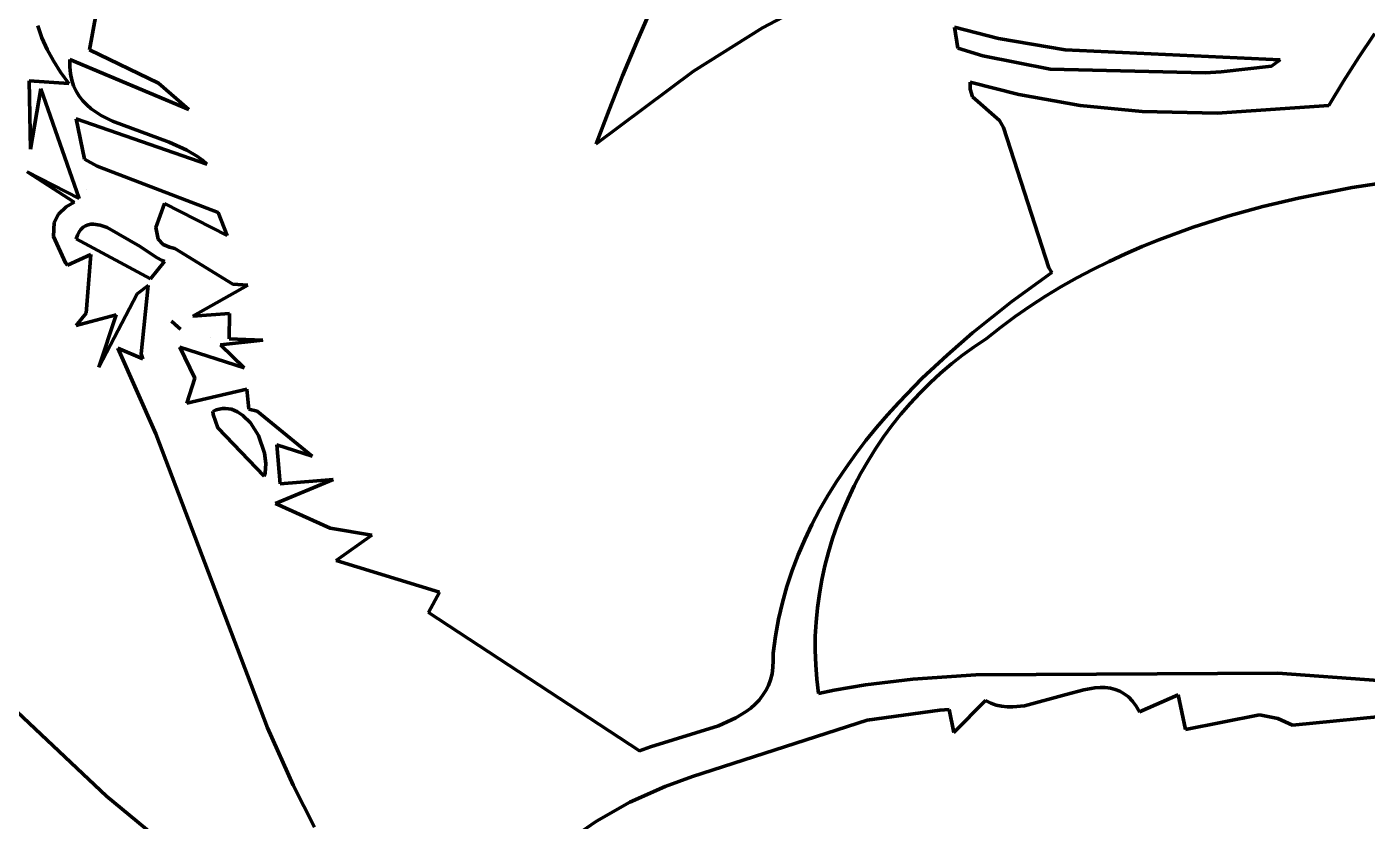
# Model space of a CAD drawing. Header units: millimetres. Extents: x 0 to 10.4, y 0 to 8.6.
# Drawn here: x 5.849 to 6.874, y 3.234 to 3.842 of the extents above; entities that cross this region are included whole.
import ezdxf

# ---------------------------------------------------------------- set-up
doc = ezdxf.new("R2010")
doc.units = ezdxf.units.MM
doc.layers.add('color#010101ff', color=7, linetype='CONTINUOUS', lineweight=100)
doc.layers.add('color#ffffffff', color=7, linetype='CONTINUOUS', lineweight=100)

msp = doc.modelspace()

# ---------------------------------------------------------------- linework, layer by layer
at = {"layer": 'color#010101ff'}
for p, q in [((5.9145, 3.9192), (5.8969, 3.8243)), ((6.4572, 3.8653), (6.4115, 3.841)), ((6.3154, 3.8303), (6.3267, 3.856)), ((5.8607, 3.8334), (5.8574, 3.8425)), ((5.8647, 3.8245), (5.8607, 3.8334)), ((6.4115, 3.841), (6.3589, 3.808)), ((6.5583, 3.8416), (6.5919, 3.8328)), ((6.5609, 3.8255), (6.5583, 3.8416)), ((6.5919, 3.8328), (6.643, 3.8241)), ((6.8673, 3.8185), (6.8793, 3.8365)), ((5.8694, 3.8157), (5.8647, 3.8245)), ((5.8969, 3.8243), (5.9498, 3.7988)), ((6.3046, 3.8044), (6.3154, 3.8303)), ((6.5799, 3.8197), (6.5609, 3.8255)), ((6.643, 3.8241), (6.8073, 3.8166)), ((5.8749, 3.807), (5.8694, 3.8157)), ((5.973, 3.7785), (5.882, 3.8169)), ((5.882, 3.8169), (5.882, 3.8112)), ((6.6315, 3.8093), (6.5799, 3.8197)), ((6.8073, 3.8166), (6.8007, 3.8116)), ((6.8556, 3.8003), (6.8673, 3.8185)), ((5.8811, 3.7985), (5.8749, 3.807)), ((5.882, 3.8112), (5.8825, 3.8059)), ((5.8825, 3.8059), (5.8835, 3.8011)), ((6.3589, 3.808), (6.2843, 3.7523)), ((6.2943, 3.7784), (6.3046, 3.8044)), ((6.75, 3.8066), (6.6315, 3.8093)), ((6.7621, 3.8073), (6.75, 3.8066)), ((6.8007, 3.8116), (6.7621, 3.8073)), ((5.852, 3.7483), (5.8509, 3.8005)), ((5.8509, 3.8005), (5.8811, 3.7985)), ((5.8597, 3.7945), (5.852, 3.7483)), ((5.8891, 3.7105), (5.8597, 3.7945)), ((5.8835, 3.8011), (5.8849, 3.7966)), ((5.8849, 3.7966), (5.8868, 3.7925)), ((5.8868, 3.7925), (5.8892, 3.7887)), ((5.9498, 3.7988), (5.973, 3.7785)), ((6.5703, 3.794), (6.5704, 3.7995)), ((6.5722, 3.7882), (6.5703, 3.794)), ((6.5704, 3.7995), (6.6075, 3.79)), ((6.8444, 3.7817), (6.8556, 3.8003)), ((5.8892, 3.7887), (5.8919, 3.7853)), ((5.8919, 3.7853), (5.895, 3.7821)), ((5.895, 3.7821), (5.8983, 3.7792)), ((6.5928, 3.7702), (6.5722, 3.7882)), ((6.6075, 3.79), (6.6545, 3.7817)), ((6.6545, 3.7817), (6.7019, 3.777)), ((6.7591, 3.7757), (6.8444, 3.7817)), ((5.9867, 3.7368), (5.8867, 3.7715)), ((5.8867, 3.7715), (5.8931, 3.7406)), ((5.8983, 3.7792), (5.902, 3.7765)), ((5.902, 3.7765), (5.906, 3.774)), ((5.906, 3.774), (5.9145, 3.7696)), ((6.2843, 3.7523), (6.2943, 3.7784)), ((6.7019, 3.777), (6.7591, 3.7757)), ((5.9145, 3.7696), (5.9578, 3.7535)), ((6.5958, 3.7647), (6.5928, 3.7702)), ((6.6304, 3.6575), (6.5958, 3.7647)), ((5.9578, 3.7535), (5.9714, 3.7474)), ((5.8931, 3.7406), (5.9028, 3.7353)), ((5.9714, 3.7474), (5.9796, 3.7425)), ((5.9796, 3.7425), (5.9833, 3.7397)), ((5.8854, 3.7078), (5.8494, 3.7309)), ((5.8494, 3.7309), (5.8891, 3.7105)), ((5.9028, 3.7353), (5.9954, 3.6997)), ((5.9833, 3.7397), (5.9867, 3.7368)), ((6.9312, 3.7292), (6.8624, 3.719)), ((5.8945, 3.7174), (5.8945, 3.7174)), ((6.8213, 3.7108), (6.7941, 3.7043)), ((6.8624, 3.719), (6.8213, 3.7108)), ((5.8733, 3.6985), (5.8791, 3.7042)), ((5.8791, 3.7042), (5.8854, 3.7078)), ((5.9544, 3.7068), (5.9478, 3.6884)), ((6.0023, 3.6822), (5.9544, 3.7068)), ((5.9954, 3.6997), (6.0023, 3.6822)), ((6.7941, 3.7043), (6.7672, 3.6969)), ((5.8695, 3.6815), (5.8701, 3.6921)), ((5.8701, 3.6921), (5.8733, 3.6985)), ((5.8939, 3.6896), (5.8921, 3.6885)), ((5.8959, 3.6904), (5.8939, 3.6896)), ((5.898, 3.6908), (5.8959, 3.6904)), ((5.9002, 3.6909), (5.898, 3.6908)), ((5.9051, 3.6901), (5.9002, 3.6909)), ((5.9104, 3.6884), (5.9051, 3.6901)), ((6.7672, 3.6969), (6.7407, 3.6885)), ((5.8788, 3.6614), (5.8695, 3.6815)), ((5.8878, 3.6825), (5.8868, 3.6796)), ((5.8868, 3.6796), (5.9437, 3.649)), ((5.889, 3.685), (5.8878, 3.6825)), ((5.8905, 3.6869), (5.889, 3.685)), ((5.8921, 3.6885), (5.8905, 3.6869)), ((5.9357, 3.6738), (5.9104, 3.6884)), ((5.9478, 3.6884), (5.9495, 3.6793)), ((5.9495, 3.6793), (5.9534, 3.6753)), ((6.7146, 3.679), (6.7017, 3.6738)), ((6.7407, 3.6885), (6.7146, 3.679)), ((5.9483, 3.6655), (5.9357, 3.6738)), ((5.9534, 3.6753), (5.9582, 3.6732)), ((5.9582, 3.6732), (5.9623, 3.6722)), ((5.9623, 3.6722), (6.0066, 3.645)), ((6.7017, 3.6738), (6.689, 3.6683)), ((5.8802, 3.6596), (5.8788, 3.6614)), ((5.898, 3.6676), (5.8802, 3.6596)), ((5.8945, 3.6229), (5.898, 3.6676)), ((5.9437, 3.649), (5.9544, 3.6622)), ((5.9525, 3.6631), (5.9483, 3.6655)), ((5.9544, 3.6622), (5.9525, 3.6631)), ((6.6765, 3.6624), (6.664, 3.6563)), ((6.689, 3.6683), (6.6765, 3.6624)), ((6.6021, 3.6317), (6.6326, 3.654)), ((6.6326, 3.654), (6.6304, 3.6575)), ((6.6518, 3.6498), (6.6397, 3.643)), ((6.664, 3.6563), (6.6518, 3.6498)), ((5.9419, 3.644), (5.9335, 3.6375)), ((5.9365, 3.5918), (5.9419, 3.644)), ((6.018, 3.6441), (5.9761, 3.6204)), ((6.0066, 3.645), (6.018, 3.6441)), ((6.6397, 3.643), (6.6279, 3.6358)), ((5.9335, 3.6375), (5.9042, 3.5814)), ((6.572, 3.6077), (6.6021, 3.6317)), ((6.6162, 3.6282), (6.6047, 3.6203)), ((6.6279, 3.6358), (6.6162, 3.6282)), ((5.8868, 3.6133), (5.8945, 3.6229)), ((5.9174, 3.6216), (5.8868, 3.6133)), ((5.9042, 3.5814), (5.9174, 3.6216)), ((5.9761, 3.6204), (6.004, 3.6226)), ((6.004, 3.6226), (6.0038, 3.6031)), ((6.6047, 3.6203), (6.5934, 3.6119)), ((5.9597, 3.6168), (5.9651, 3.6119)), ((5.9666, 3.6105), (5.9597, 3.6168)), ((5.9651, 3.6119), (5.9666, 3.6105)), ((6.5526, 3.5908), (6.572, 3.6077)), ((6.5934, 3.6119), (6.5824, 3.6032)), ((6.0152, 3.581), (5.9662, 3.5969)), ((5.9662, 3.5969), (5.9775, 3.5732)), ((5.9894, 3.6044), (5.9894, 3.6044)), ((6.0295, 3.6021), (5.9971, 3.5986)), ((5.9971, 3.5986), (6.0152, 3.581)), ((6.0038, 3.6031), (6.0295, 3.6021)), ((6.5733, 3.5971), (6.5645, 3.5907)), ((6.5824, 3.6032), (6.5733, 3.5971)), ((5.9478, 3.5306), (5.9187, 3.5961)), ((5.9187, 3.5961), (5.9378, 3.5879)), ((5.9378, 3.5879), (5.9365, 3.5918)), ((6.5337, 3.5731), (6.5526, 3.5908)), ((6.5645, 3.5907), (6.5559, 3.584)), ((6.5476, 3.5769), (6.5396, 3.5695)), ((6.5559, 3.584), (6.5476, 3.5769)), ((5.9775, 3.5732), (5.9715, 3.5539)), ((6.5157, 3.5546), (6.5337, 3.5731)), ((6.5396, 3.5695), (6.5319, 3.5617)), ((5.9715, 3.5539), (6.0172, 3.5647)), ((6.0172, 3.5647), (6.0189, 3.5494)), ((6.5319, 3.5617), (6.5244, 3.5537)), ((5.9938, 3.5488), (5.9913, 3.5476)), ((5.9913, 3.5476), (5.9916, 3.5454)), ((5.9962, 3.5495), (5.9938, 3.5488)), ((5.9986, 3.5499), (5.9962, 3.5495)), ((6.001, 3.55), (5.9986, 3.5499)), ((6.0057, 3.5493), (6.001, 3.55)), ((6.0101, 3.5474), (6.0057, 3.5493)), ((6.0143, 3.5446), (6.0101, 3.5474)), ((6.0189, 3.5494), (6.0251, 3.5479)), ((6.0251, 3.5479), (6.0672, 3.5135)), ((6.5071, 3.5451), (6.5157, 3.5546)), ((6.5244, 3.5537), (6.5173, 3.5455)), ((5.9916, 3.5454), (5.9951, 3.5352)), ((6.02, 3.5389), (6.0143, 3.5446)), ((6.0261, 3.5293), (6.02, 3.5389)), ((6.4987, 3.5353), (6.5071, 3.5451)), ((6.5105, 3.5369), (6.5041, 3.5281)), ((6.5173, 3.5455), (6.5105, 3.5369)), ((6.033, 3.3056), (5.9478, 3.5306)), ((5.9951, 3.5352), (6.0306, 3.4982)), ((6.0309, 3.5158), (6.0261, 3.5293)), ((6.4828, 3.5152), (6.4906, 3.5253)), ((6.4906, 3.5253), (6.4987, 3.5353)), ((6.5041, 3.5281), (6.4979, 3.5191)), ((6.0319, 3.5078), (6.0309, 3.5158)), ((6.0672, 3.5135), (6.0403, 3.5222)), ((6.0403, 3.5222), (6.0429, 3.4924)), ((6.4754, 3.5048), (6.4828, 3.5152)), ((6.4979, 3.5191), (6.4922, 3.5098)), ((6.0313, 3.5004), (6.0319, 3.5078)), ((6.4683, 3.4942), (6.4754, 3.5048)), ((6.4922, 3.5098), (6.4867, 3.5004)), ((6.0306, 3.4982), (6.0313, 3.5004)), ((6.0833, 3.4956), (6.0393, 3.4772)), ((6.0429, 3.4924), (6.0833, 3.4956)), ((6.4867, 3.5004), (6.4816, 3.4907)), ((6.4615, 3.4834), (6.4683, 3.4942)), ((6.4816, 3.4907), (6.4769, 3.4809)), ((6.0393, 3.4772), (6.0811, 3.4585)), ((6.4552, 3.4723), (6.4615, 3.4834)), ((6.4769, 3.4809), (6.4726, 3.4709)), ((6.4493, 3.4611), (6.4552, 3.4723)), ((6.4726, 3.4709), (6.4687, 3.4607)), ((6.0811, 3.4585), (6.1128, 3.453)), ((6.4438, 3.4496), (6.4493, 3.4611)), ((6.4687, 3.4607), (6.4651, 3.4504)), ((6.1128, 3.453), (6.0857, 3.4337)), ((6.4388, 3.4379), (6.4438, 3.4496)), ((6.4651, 3.4504), (6.4619, 3.44)), ((6.0857, 3.4337), (6.1646, 3.4095)), ((6.4343, 3.4259), (6.4388, 3.4379)), ((6.4619, 3.44), (6.4592, 3.4295)), ((6.4302, 3.4138), (6.4343, 3.4259)), ((6.4592, 3.4295), (6.4569, 3.4189)), ((6.4267, 3.4014), (6.4302, 3.4138)), ((6.4569, 3.4189), (6.455, 3.4082)), ((6.1646, 3.4095), (6.1563, 3.394)), ((6.455, 3.4082), (6.4535, 3.3974)), ((6.1563, 3.394), (6.3176, 3.288)), ((6.4238, 3.3888), (6.4267, 3.4014)), ((6.4535, 3.3974), (6.4525, 3.3865)), ((6.4214, 3.3759), (6.4238, 3.3888)), ((6.4525, 3.3865), (6.4519, 3.3757)), ((5.7799, 3.3763), (5.91, 3.2533)), ((6.4196, 3.3628), (6.4214, 3.3759)), ((6.4519, 3.3757), (6.4518, 3.3648)), ((6.4198, 3.3571), (6.4196, 3.3628)), ((6.4518, 3.3648), (6.4522, 3.3538)), ((6.4188, 3.3469), (6.4195, 3.3519)), ((6.4195, 3.3519), (6.4198, 3.3571)), ((6.4522, 3.3538), (6.453, 3.3429)), ((6.416, 3.338), (6.4176, 3.3423)), ((6.4176, 3.3423), (6.4188, 3.3469)), ((6.453, 3.3429), (6.4544, 3.332)), ((6.4903, 3.3386), (6.5264, 3.343)), ((6.5264, 3.343), (6.5747, 3.3463)), ((6.5747, 3.3463), (6.8054, 3.3475)), ((6.8054, 3.3475), (6.8823, 3.3418)), ((6.4089, 3.3269), (6.4116, 3.3304)), ((6.4116, 3.3304), (6.414, 3.3341)), ((6.414, 3.3341), (6.416, 3.338)), ((6.4544, 3.332), (6.4663, 3.3344)), ((6.4663, 3.3344), (6.4903, 3.3386)), ((6.6437, 3.3312), (6.6118, 3.3226)), ((6.6571, 3.3348), (6.6437, 3.3312)), ((6.6656, 3.3363), (6.6571, 3.3348)), ((6.6697, 3.3366), (6.6656, 3.3363)), ((6.6736, 3.3365), (6.6697, 3.3366)), ((6.6775, 3.336), (6.6736, 3.3365)), ((6.6812, 3.3351), (6.6775, 3.336)), ((6.6848, 3.3337), (6.6812, 3.3351)), ((6.6881, 3.3318), (6.6848, 3.3337)), ((6.6913, 3.3293), (6.6881, 3.3318)), ((6.7294, 3.3308), (6.6997, 3.3178)), ((6.7348, 3.3043), (6.7294, 3.3308)), ((6.399, 3.3181), (6.4025, 3.3208)), ((6.4025, 3.3208), (6.4059, 3.3237)), ((6.4059, 3.3237), (6.4089, 3.3269)), ((6.5821, 3.3265), (6.5579, 3.3022)), ((6.586, 3.3246), (6.5821, 3.3265)), ((6.5901, 3.3231), (6.586, 3.3246)), ((6.5942, 3.3222), (6.5901, 3.3231)), ((6.5985, 3.3218), (6.5942, 3.3222)), ((6.6029, 3.3217), (6.5985, 3.3218)), ((6.6118, 3.3226), (6.6029, 3.3217)), ((6.6943, 3.3261), (6.6913, 3.3293)), ((6.6971, 3.3223), (6.6943, 3.3261)), ((6.6997, 3.3178), (6.6971, 3.3223)), ((6.4915, 3.3115), (6.358, 3.2684)), ((6.3779, 3.3072), (6.3911, 3.3132)), ((6.3911, 3.3132), (6.399, 3.3181)), ((6.5472, 3.3193), (6.4915, 3.3115)), ((6.5543, 3.3198), (6.5472, 3.3193)), ((6.5579, 3.3022), (6.5543, 3.3198)), ((6.7914, 3.3155), (6.7348, 3.3043)), ((6.8056, 3.3127), (6.7914, 3.3155)), ((6.8166, 3.3078), (6.8056, 3.3127)), ((6.9075, 3.3166), (6.8166, 3.3078)), ((6.0527, 3.2617), (6.033, 3.3056)), ((6.3258, 3.2911), (6.3779, 3.3072)), ((6.3176, 3.288), (6.3258, 3.2911)), ((6.0691, 3.2296), (6.0527, 3.2617)), ((6.3371, 3.2609), (6.3102, 3.2487)), ((6.358, 3.2684), (6.3371, 3.2609)), ((5.91, 3.2533), (5.993, 3.1852)), ((6.3102, 3.2487), (6.2846, 3.2343)), ((6.2846, 3.2343), (6.2542, 3.2135))]:
    msp.add_line(p, q, dxfattribs=at)
at = {"layer": 'color#ffffffff'}
for p, q in [((5.8969, 3.8243), (5.9145, 3.9192)), ((6.4115, 3.841), (6.4572, 3.8653)), ((6.3267, 3.856), (6.3154, 3.8303)), ((5.8574, 3.8425), (5.8607, 3.8334)), ((5.8607, 3.8334), (5.8647, 3.8245)), ((6.3589, 3.808), (6.4115, 3.841)), ((6.5583, 3.8416), (6.5609, 3.8255)), ((6.5919, 3.8328), (6.5583, 3.8416)), ((6.643, 3.8241), (6.5919, 3.8328)), ((6.8793, 3.8365), (6.8673, 3.8185)), ((5.8647, 3.8245), (5.8694, 3.8157)), ((5.9498, 3.7988), (5.8969, 3.8243)), ((6.3154, 3.8303), (6.3046, 3.8044)), ((6.5609, 3.8255), (6.5799, 3.8197)), ((6.8073, 3.8166), (6.643, 3.8241)), ((5.8694, 3.8157), (5.8749, 3.807)), ((5.882, 3.8112), (5.882, 3.8169)), ((5.882, 3.8169), (5.973, 3.7785)), ((6.5799, 3.8197), (6.6315, 3.8093)), ((6.8007, 3.8116), (6.8073, 3.8166)), ((6.8673, 3.8185), (6.8556, 3.8003)), ((5.8749, 3.807), (5.8811, 3.7985)), ((5.8825, 3.8059), (5.882, 3.8112)), ((5.8835, 3.8011), (5.8825, 3.8059)), ((6.2843, 3.7523), (6.3589, 3.808)), ((6.3046, 3.8044), (6.2943, 3.7784)), ((6.6315, 3.8093), (6.75, 3.8066)), ((6.75, 3.8066), (6.7621, 3.8073)), ((6.7621, 3.8073), (6.8007, 3.8116)), ((5.8811, 3.7985), (5.8509, 3.8005)), ((5.8509, 3.8005), (5.852, 3.7483)), ((5.852, 3.7483), (5.8597, 3.7945)), ((5.8597, 3.7945), (5.8891, 3.7105)), ((5.8849, 3.7966), (5.8835, 3.8011)), ((5.8868, 3.7925), (5.8849, 3.7966)), ((5.8892, 3.7887), (5.8868, 3.7925)), ((5.973, 3.7785), (5.9498, 3.7988)), ((6.5704, 3.7995), (6.5703, 3.794)), ((6.5703, 3.794), (6.5722, 3.7882)), ((6.6075, 3.79), (6.5704, 3.7995)), ((6.8556, 3.8003), (6.8444, 3.7817)), ((5.8919, 3.7853), (5.8892, 3.7887)), ((5.895, 3.7821), (5.8919, 3.7853)), ((5.8983, 3.7792), (5.895, 3.7821)), ((6.5722, 3.7882), (6.5928, 3.7702)), ((6.6545, 3.7817), (6.6075, 3.79)), ((6.7019, 3.777), (6.6545, 3.7817)), ((6.8444, 3.7817), (6.7591, 3.7757)), ((5.8931, 3.7406), (5.8867, 3.7715)), ((5.8867, 3.7715), (5.9867, 3.7368)), ((5.902, 3.7765), (5.8983, 3.7792)), ((5.906, 3.774), (5.902, 3.7765)), ((5.9145, 3.7696), (5.906, 3.774)), ((6.2943, 3.7784), (6.2843, 3.7523)), ((6.7591, 3.7757), (6.7019, 3.777)), ((5.9578, 3.7535), (5.9145, 3.7696)), ((6.5928, 3.7702), (6.5958, 3.7647)), ((6.5958, 3.7647), (6.6304, 3.6575)), ((5.9714, 3.7474), (5.9578, 3.7535)), ((5.9028, 3.7353), (5.8931, 3.7406)), ((5.9796, 3.7425), (5.9714, 3.7474)), ((5.9833, 3.7397), (5.9796, 3.7425)), ((5.8891, 3.7105), (5.8494, 3.7309)), ((5.8494, 3.7309), (5.8854, 3.7078)), ((5.9954, 3.6997), (5.9028, 3.7353)), ((5.9867, 3.7368), (5.9833, 3.7397)), ((6.8624, 3.719), (6.9312, 3.7292)), ((5.8945, 3.7174), (5.8945, 3.7174)), ((6.7941, 3.7043), (6.8213, 3.7108)), ((6.8213, 3.7108), (6.8624, 3.719)), ((5.8791, 3.7042), (5.8733, 3.6985)), ((5.8854, 3.7078), (5.8791, 3.7042)), ((5.9478, 3.6884), (5.9544, 3.7068)), ((5.9544, 3.7068), (6.0023, 3.6822)), ((6.0023, 3.6822), (5.9954, 3.6997)), ((6.7672, 3.6969), (6.7941, 3.7043)), ((5.8701, 3.6921), (5.8695, 3.6815)), ((5.8733, 3.6985), (5.8701, 3.6921)), ((5.8921, 3.6885), (5.8939, 3.6896)), ((5.8939, 3.6896), (5.8959, 3.6904)), ((5.8959, 3.6904), (5.898, 3.6908)), ((5.898, 3.6908), (5.9002, 3.6909)), ((5.9002, 3.6909), (5.9051, 3.6901)), ((5.9051, 3.6901), (5.9104, 3.6884)), ((6.7407, 3.6885), (6.7672, 3.6969)), ((5.8695, 3.6815), (5.8788, 3.6614)), ((5.8868, 3.6796), (5.8878, 3.6825)), ((5.9437, 3.649), (5.8868, 3.6796)), ((5.8878, 3.6825), (5.889, 3.685)), ((5.889, 3.685), (5.8905, 3.6869)), ((5.8905, 3.6869), (5.8921, 3.6885)), ((5.9104, 3.6884), (5.9357, 3.6738)), ((5.9495, 3.6793), (5.9478, 3.6884)), ((5.9534, 3.6753), (5.9495, 3.6793)), ((6.7017, 3.6738), (6.7146, 3.679)), ((6.7146, 3.679), (6.7407, 3.6885)), ((5.9357, 3.6738), (5.9483, 3.6655)), ((5.9582, 3.6732), (5.9534, 3.6753)), ((5.9623, 3.6722), (5.9582, 3.6732)), ((6.0066, 3.645), (5.9623, 3.6722)), ((6.689, 3.6683), (6.7017, 3.6738)), ((5.8788, 3.6614), (5.8802, 3.6596)), ((5.8802, 3.6596), (5.898, 3.6676)), ((5.898, 3.6676), (5.8945, 3.6229)), ((5.9544, 3.6622), (5.9437, 3.649)), ((5.9483, 3.6655), (5.9525, 3.6631)), ((5.9525, 3.6631), (5.9544, 3.6622)), ((6.664, 3.6563), (6.6765, 3.6624)), ((6.6765, 3.6624), (6.689, 3.6683)), ((6.6326, 3.654), (6.6021, 3.6317)), ((6.6304, 3.6575), (6.6326, 3.654)), ((6.6397, 3.643), (6.6518, 3.6498)), ((6.6518, 3.6498), (6.664, 3.6563)), ((5.9335, 3.6375), (5.9419, 3.644)), ((5.9419, 3.644), (5.9365, 3.5918)), ((5.9761, 3.6204), (6.018, 3.6441)), ((6.018, 3.6441), (6.0066, 3.645)), ((6.6279, 3.6358), (6.6397, 3.643)), ((5.9042, 3.5814), (5.9335, 3.6375)), ((6.6021, 3.6317), (6.572, 3.6077)), ((6.6047, 3.6203), (6.6162, 3.6282)), ((6.6162, 3.6282), (6.6279, 3.6358)), ((5.8945, 3.6229), (5.8868, 3.6133)), ((5.8868, 3.6133), (5.9174, 3.6216)), ((5.9174, 3.6216), (5.9042, 3.5814)), ((6.004, 3.6226), (5.9761, 3.6204)), ((6.0038, 3.6031), (6.004, 3.6226)), ((6.5934, 3.6119), (6.6047, 3.6203)), ((5.9597, 3.6168), (5.9666, 3.6105)), ((5.9651, 3.6119), (5.9597, 3.6168)), ((5.9666, 3.6105), (5.9651, 3.6119)), ((6.572, 3.6077), (6.5526, 3.5908)), ((6.5824, 3.6032), (6.5934, 3.6119)), ((5.9775, 3.5732), (5.9662, 3.5969)), ((5.9662, 3.5969), (6.0152, 3.581)), ((5.9894, 3.6044), (5.9894, 3.6044)), ((5.9971, 3.5986), (6.0295, 3.6021)), ((6.0152, 3.581), (5.9971, 3.5986)), ((6.0295, 3.6021), (6.0038, 3.6031)), ((6.5645, 3.5907), (6.5733, 3.5971)), ((6.5733, 3.5971), (6.5824, 3.6032)), ((5.9378, 3.5879), (5.9187, 3.5961)), ((5.9187, 3.5961), (5.9478, 3.5306)), ((5.9365, 3.5918), (5.9378, 3.5879)), ((6.5526, 3.5908), (6.5337, 3.5731)), ((6.5559, 3.584), (6.5645, 3.5907)), ((6.5396, 3.5695), (6.5476, 3.5769)), ((6.5476, 3.5769), (6.5559, 3.584)), ((5.9715, 3.5539), (5.9775, 3.5732)), ((6.5337, 3.5731), (6.5157, 3.5546)), ((6.5319, 3.5617), (6.5396, 3.5695)), ((6.0172, 3.5647), (5.9715, 3.5539)), ((6.0189, 3.5494), (6.0172, 3.5647)), ((6.5244, 3.5537), (6.5319, 3.5617)), ((5.9913, 3.5476), (5.9938, 3.5488)), ((5.9916, 3.5454), (5.9913, 3.5476)), ((5.9938, 3.5488), (5.9962, 3.5495)), ((5.9962, 3.5495), (5.9986, 3.5499)), ((5.9986, 3.5499), (6.001, 3.55)), ((6.001, 3.55), (6.0057, 3.5493)), ((6.0057, 3.5493), (6.0101, 3.5474)), ((6.0101, 3.5474), (6.0143, 3.5446)), ((6.0251, 3.5479), (6.0189, 3.5494)), ((6.0672, 3.5135), (6.0251, 3.5479)), ((6.5157, 3.5546), (6.5071, 3.5451)), ((6.5173, 3.5455), (6.5244, 3.5537)), ((5.9951, 3.5352), (5.9916, 3.5454)), ((6.0143, 3.5446), (6.02, 3.5389)), ((6.02, 3.5389), (6.0261, 3.5293)), ((6.5071, 3.5451), (6.4987, 3.5353)), ((6.5041, 3.5281), (6.5105, 3.5369)), ((6.5105, 3.5369), (6.5173, 3.5455)), ((5.9478, 3.5306), (6.033, 3.3056)), ((6.0306, 3.4982), (5.9951, 3.5352)), ((6.0261, 3.5293), (6.0309, 3.5158)), ((6.4906, 3.5253), (6.4828, 3.5152)), ((6.4987, 3.5353), (6.4906, 3.5253)), ((6.4979, 3.5191), (6.5041, 3.5281)), ((6.0309, 3.5158), (6.0319, 3.5078)), ((6.0429, 3.4924), (6.0403, 3.5222)), ((6.0403, 3.5222), (6.0672, 3.5135)), ((6.4828, 3.5152), (6.4754, 3.5048)), ((6.4922, 3.5098), (6.4979, 3.5191)), ((6.0319, 3.5078), (6.0313, 3.5004)), ((6.4754, 3.5048), (6.4683, 3.4942)), ((6.4867, 3.5004), (6.4922, 3.5098)), ((6.0313, 3.5004), (6.0306, 3.4982)), ((6.0393, 3.4772), (6.0833, 3.4956)), ((6.0833, 3.4956), (6.0429, 3.4924)), ((6.4816, 3.4907), (6.4867, 3.5004)), ((6.4683, 3.4942), (6.4615, 3.4834)), ((6.4769, 3.4809), (6.4816, 3.4907)), ((6.0811, 3.4585), (6.0393, 3.4772)), ((6.4615, 3.4834), (6.4552, 3.4723)), ((6.4726, 3.4709), (6.4769, 3.4809)), ((6.4552, 3.4723), (6.4493, 3.4611)), ((6.4687, 3.4607), (6.4726, 3.4709)), ((6.1128, 3.453), (6.0811, 3.4585)), ((6.4493, 3.4611), (6.4438, 3.4496)), ((6.4651, 3.4504), (6.4687, 3.4607)), ((6.0857, 3.4337), (6.1128, 3.453)), ((6.4438, 3.4496), (6.4388, 3.4379)), ((6.4619, 3.44), (6.4651, 3.4504)), ((6.1646, 3.4095), (6.0857, 3.4337)), ((6.4388, 3.4379), (6.4343, 3.4259)), ((6.4592, 3.4295), (6.4619, 3.44)), ((6.4343, 3.4259), (6.4302, 3.4138)), ((6.4569, 3.4189), (6.4592, 3.4295)), ((6.4302, 3.4138), (6.4267, 3.4014)), ((6.455, 3.4082), (6.4569, 3.4189)), ((6.1563, 3.394), (6.1646, 3.4095)), ((6.4535, 3.3974), (6.455, 3.4082)), ((6.3176, 3.288), (6.1563, 3.394)), ((6.4267, 3.4014), (6.4238, 3.3888)), ((6.4525, 3.3865), (6.4535, 3.3974)), ((6.4238, 3.3888), (6.4214, 3.3759)), ((6.4519, 3.3757), (6.4525, 3.3865)), ((5.91, 3.2533), (5.7799, 3.3763)), ((6.4214, 3.3759), (6.4196, 3.3628)), ((6.4518, 3.3648), (6.4519, 3.3757)), ((6.4196, 3.3628), (6.4198, 3.3571)), ((6.4522, 3.3538), (6.4518, 3.3648)), ((6.4195, 3.3519), (6.4188, 3.3469)), ((6.4198, 3.3571), (6.4195, 3.3519)), ((6.453, 3.3429), (6.4522, 3.3538)), ((6.4176, 3.3423), (6.416, 3.338)), ((6.4188, 3.3469), (6.4176, 3.3423)), ((6.4544, 3.332), (6.453, 3.3429)), ((6.5264, 3.343), (6.4903, 3.3386)), ((6.5747, 3.3463), (6.5264, 3.343)), ((6.8054, 3.3475), (6.5747, 3.3463)), ((6.8823, 3.3418), (6.8054, 3.3475)), ((6.4116, 3.3304), (6.4089, 3.3269)), ((6.414, 3.3341), (6.4116, 3.3304)), ((6.416, 3.338), (6.414, 3.3341)), ((6.4663, 3.3344), (6.4544, 3.332)), ((6.4903, 3.3386), (6.4663, 3.3344)), ((6.6118, 3.3226), (6.6437, 3.3312)), ((6.6437, 3.3312), (6.6571, 3.3348)), ((6.6571, 3.3348), (6.6656, 3.3363)), ((6.6656, 3.3363), (6.6697, 3.3366)), ((6.6697, 3.3366), (6.6736, 3.3365)), ((6.6736, 3.3365), (6.6775, 3.336)), ((6.6775, 3.336), (6.6812, 3.3351)), ((6.6812, 3.3351), (6.6848, 3.3337)), ((6.6848, 3.3337), (6.6881, 3.3318)), ((6.6881, 3.3318), (6.6913, 3.3293)), ((6.6997, 3.3178), (6.7294, 3.3308)), ((6.7294, 3.3308), (6.7348, 3.3043)), ((6.4025, 3.3208), (6.399, 3.3181)), ((6.4059, 3.3237), (6.4025, 3.3208)), ((6.4089, 3.3269), (6.4059, 3.3237)), ((6.5579, 3.3022), (6.5821, 3.3265)), ((6.5821, 3.3265), (6.586, 3.3246)), ((6.586, 3.3246), (6.5901, 3.3231)), ((6.5901, 3.3231), (6.5942, 3.3222)), ((6.5942, 3.3222), (6.5985, 3.3218)), ((6.5985, 3.3218), (6.6029, 3.3217)), ((6.6029, 3.3217), (6.6118, 3.3226)), ((6.6913, 3.3293), (6.6943, 3.3261)), ((6.6943, 3.3261), (6.6971, 3.3223)), ((6.6971, 3.3223), (6.6997, 3.3178)), ((6.358, 3.2684), (6.4915, 3.3115)), ((6.3911, 3.3132), (6.3779, 3.3072)), ((6.399, 3.3181), (6.3911, 3.3132)), ((6.4915, 3.3115), (6.5472, 3.3193)), ((6.5472, 3.3193), (6.5543, 3.3198)), ((6.5543, 3.3198), (6.5579, 3.3022)), ((6.7348, 3.3043), (6.7914, 3.3155)), ((6.7914, 3.3155), (6.8056, 3.3127)), ((6.8056, 3.3127), (6.8166, 3.3078)), ((6.8166, 3.3078), (6.9075, 3.3166)), ((6.033, 3.3056), (6.0527, 3.2617)), ((6.3779, 3.3072), (6.3258, 3.2911)), ((6.3258, 3.2911), (6.3176, 3.288)), ((6.0527, 3.2617), (6.0691, 3.2296)), ((6.3102, 3.2487), (6.3371, 3.2609)), ((6.3371, 3.2609), (6.358, 3.2684)), ((5.993, 3.1852), (5.91, 3.2533)), ((6.2846, 3.2343), (6.3102, 3.2487)), ((6.2542, 3.2135), (6.2846, 3.2343))]:
    msp.add_line(p, q, dxfattribs=at)

doc.saveas('drawing.dxf')
